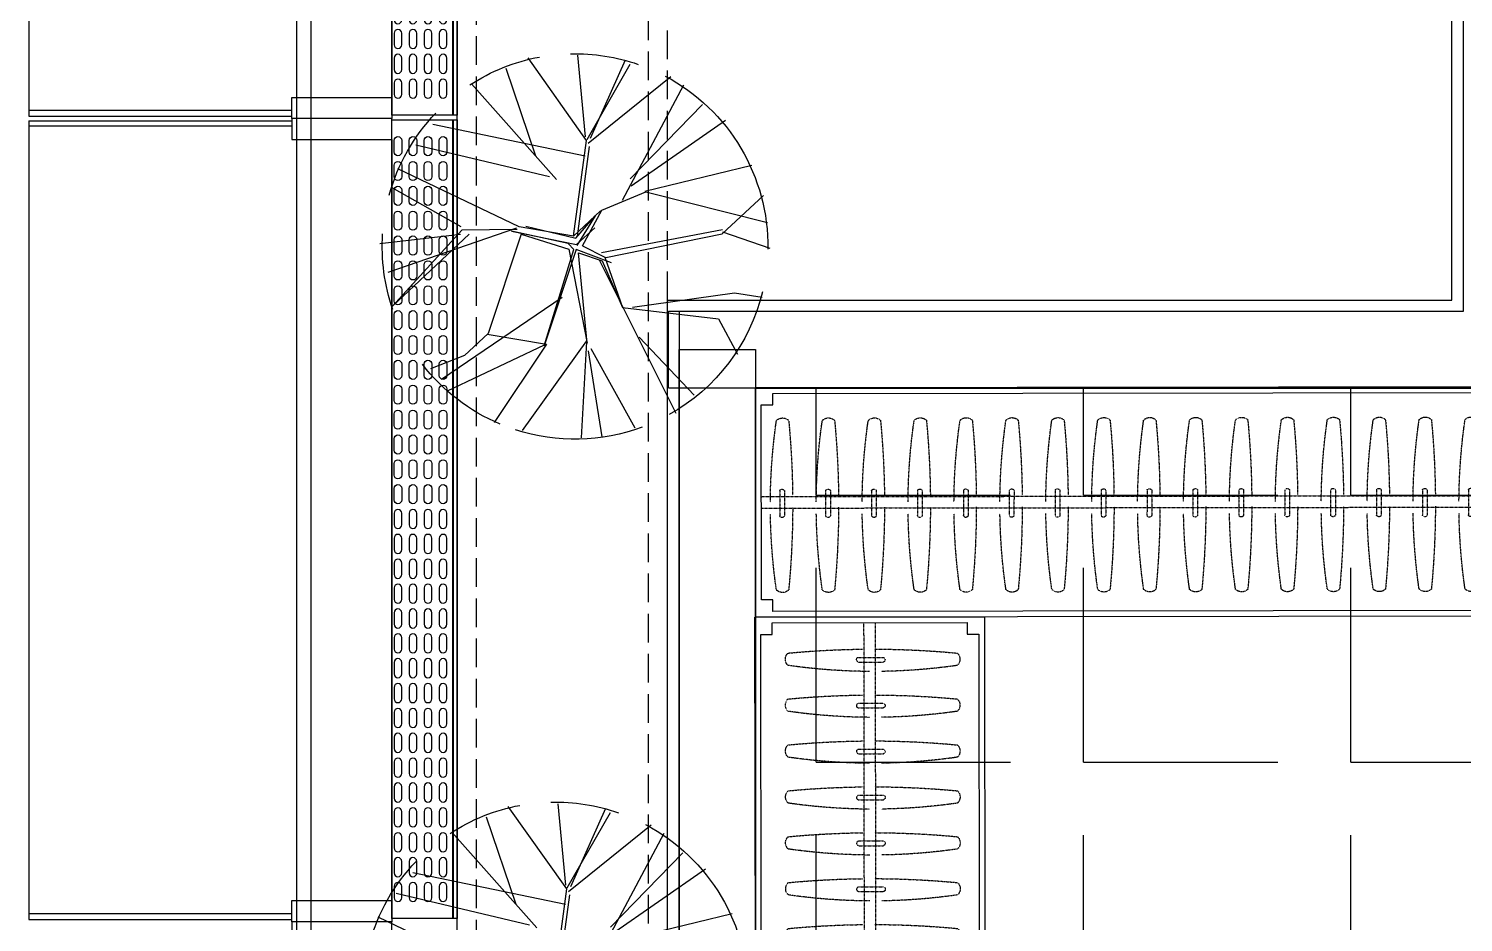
# Model space of a CAD drawing. Extents: x -284868 to 304789, y -137694 to 137894.
# Drawn here: x 56470 to 60220, y -26444 to -24108 of the extents above; entities that cross this region are included whole.
import ezdxf

# ---------------------------------------------------------------- set-up
doc = ezdxf.new("R2010")
doc.units = 0
doc.linetypes.add('DASH', pattern=[0.35, 0.25, -0.1])
doc.layers.get('0').update_dxf_attribs({"linetype": 'CONTINUOUS'})
for name, color, linetype in [('0-墙', 4, 'CONTINUOUS'), ('0-底图', 251, 'CONTINUOUS'), ('0-窗', 11, 'CONTINUOUS'), ('0-非设计区域', 251, 'CONTINUOUS'), ('F-地漏', 8, 'CONTINUOUS'), ('P-完成面', 42, 'CONTINUOUS'), ('P-平面家具', 3, 'CONTINUOUS'), ('P-平面植物', 251, 'CONTINUOUS')]:
    doc.layers.add(name, color=color, linetype=linetype)

# ---------------------------------------------------------------- blocks, each defined once
blk = doc.blocks.new('200142T2140sdf43dfgergf1217ghh165451564560402NEW2ffdfdfdsfsfe2322fadfadf03093088212A$C35C56D37')
at = {"linetype": 'DASH', "ltscale": 0.2}
for p, q in [((180, 75.9), (243.3, 95.3)), ((183.6, 64.1), (246.9, 83.5))]:
    blk.add_line(p, q, dxfattribs=at)
for centre, radius, start, end in [((664.4, -1374.9), 1553.6, 98.827, 106.1712), ((415.6, 140.3), 22.5, 331.5297, 62.5104), ((-460.3, 2299.3), 2347.3, 287.1469, 292.4323), ((664.4, -1374.9), 1553.6, 107.3266, 115.2131), ((185.8, 71.2), 7.48, 140.9975, 253.0426), ((243.5, 88.9), 6.43, 302.1071, 91.933), ((-460.3, 2299.3), 2347.3, 281.6078, 286.3821), ((22.4, 19.9), 22.5, 151.5297, 242.5104)]:
    blk.add_arc(centre, radius, start, end, dxfattribs=at)
blk = doc.blocks.new('*U172')
at = {"color": 8, "linetype": 'DASH', "ltscale": 0.2}
for p, q in [((-15, 862), (-15, -1158.9)), ((15, 862), (15, -1158.9))]:
    blk.add_line(p, q, dxfattribs=at)
blk.add_lwpolyline([(-300, 877), (-300, -1173.9), (300, -1173.9), (300, 877), (-300, 877)])
at = {"color": 8}
blk.add_lwpolyline([(-255, -1158.9), (255, -1158.9), (255, -1128.9), (285, -1128.9), (285, 832), (255, 832), (255, 862), (-255, 862), (-255, 832), (-285, 832), (-285, -1128.9), (-255, -1128.9), (-255, -1158.9)], dxfattribs=at)
at = {"rotation": 343.0620202558109}
for p in [(-225.4, 793.7), (-225.4, 673.7), (-225.4, 553.7), (-225.4, 433.7), (-225.4, 313.7), (-225.4, 193.7), (-225.4, 73.7), (-225.4, -46.3), (-225.4, -166.3), (-225.4, -286.3), (-225.4, -406.3), (-225.4, -526.3), (-225.4, -646.3), (-225.4, -766.3), (-225.4, -886.3), (-225.4, -1006.3), (-225.4, -1126.3)]:
    blk.add_blockref('200142T2140sdf43dfgergf1217ghh165451564560402NEW2ffdfdfdsfsfe2322fadfadf03093088212A$C35C56D37', p, dxfattribs=at)
blk = doc.blocks.new('*U174')
at = {"color": 8, "linetype": 'DASH', "ltscale": 0.2}
for p, q in [((-15, 862), (-15, -8.9)), ((15, 862), (15, -8.9))]:
    blk.add_line(p, q, dxfattribs=at)
blk.add_lwpolyline([(-300, 877), (-300, -23.9), (300, -23.9), (300, 877), (-300, 877)])
at = {"color": 8}
blk.add_lwpolyline([(-255, -8.9), (255, -8.9), (255, 21.1), (285, 21.1), (285, 832), (255, 832), (255, 862), (-255, 862), (-255, 832), (-285, 832), (-285, 21.1), (-255, 21.1), (-255, -8.9)], dxfattribs=at)
at = {"rotation": 343.0620202558109}
for p in [(-225.4, 793.7), (-225.4, 673.7), (-225.4, 553.7), (-225.4, 433.7), (-225.4, 313.7), (-225.4, 193.7), (-225.4, 73.7)]:
    blk.add_blockref('200142T2140sdf43dfgergf1217ghh165451564560402NEW2ffdfdfdsfsfe2322fadfadf03093088212A$C35C56D37', p, dxfattribs=at)
blk = doc.blocks.new('vrthr')
for p, q in [((209347.6, 274657.7), (209347.6, 273457.6)), ((207270.4, 273457.6), (209347.6, 273457.6)), ((207270.4, 273257.6), (207270.4, 273457.6)), ((207297.3, 273357.6), (207297.3, 271757.6)), ((207297.3, 273357.6), (207497.3, 273357.6)), ((207497.3, 273357.6), (207497.3, 271757.6)), ((207270.4, 273257.6), (209447.6, 273257.6))]:
    blk.add_line(p, q)
at = {"extrusion": (0, 0, -1), "zscale": -1}
for name, p, rotation in [('*U172', (-208374.8, 272958.9, 0), 269.9210611518894), ('*U174', (-207796.1, 272634.2, 0), 179.9210611518895)]:
    blk.add_blockref(name, p, dxfattribs=dict(at, rotation=rotation))
blk = doc.blocks.new('A$C3B8026B3')
for p, q in [((949.5, 13145), (949.5, 11155)), ((949.5, 11045), (949.5, 9055))]:
    blk.add_line(p, q)
for points in [[(700, 13200), (700, 11100)], [(737.5, 13200), (737.5, 11100)], [(0, 13194), (0, 11106)], [(700, 11100), (700, 9000)], [(737.5, 11100), (737.5, 9000)], [(0, 11094), (0, 9006)], [(700, 9000), (700, 6950)], [(737.5, 9000), (737.5, 6950)]]:
    blk.add_lwpolyline(points)
for points in [[(688, 11100), (688, 11155), (949.5, 11155), (949.5, 11100)], [(688, 11100), (688, 11045), (949.5, 11045), (949.5, 11100)], [(688, 9000), (688, 9055), (949.5, 9055), (949.5, 9000)], [(688, 9000), (688, 8945), (949.5, 8945), (949.5, 9000)]]:
    blk.add_lwpolyline(points, close=True)
at = {"elevation": 0}
for points in [[(0, 11106), (688, 11106), (688, 11120.5), (0, 11120.5)], [(0, 11094), (688, 11094), (688, 11079.5), (0, 11079.5)], [(0, 9006), (688, 9006), (688, 9020.5), (0, 9020.5)]]:
    blk.add_lwpolyline(points, dxfattribs=at)
blk = doc.blocks.new('LT-BLK-20221201170113', base_point=(81437.4, -6378.6))
for p, q in [((79349.4, -6218.5, 0), (81437.4, -6218.5)), ((79349.4, -6220.7, 0), (81437.4, -6220.7))]:
    blk.add_line(p, q)
blk.add_lwpolyline([(79349.4, -6208.1), (81437.4, -6208.1), (81437.4, -6378.6), (79349.4, -6378.6)], close=True)
for points in [[(79403.4, -6235), (79433.4, -6235, -1), (79433.4, -6255), (79403.4, -6255, -0.999999)], [(79468.4, -6235), (79498.4, -6235, -1), (79498.4, -6255), (79468.4, -6255, -0.999999)], [(79533.4, -6235), (79563.4, -6235, -1), (79563.4, -6255), (79533.4, -6255, -0.999999)], [(79598.4, -6235), (79628.4, -6235, -1), (79628.4, -6255), (79598.4, -6255, -0.999999)], [(79663.4, -6235), (79693.4, -6235, -1), (79693.4, -6255), (79663.4, -6255, -0.999999)], [(79728.4, -6235), (79758.4, -6235, -1), (79758.4, -6255), (79728.4, -6255, -0.999999)], [(79793.4, -6235), (79823.4, -6235, -1), (79823.4, -6255), (79793.4, -6255, -0.999999)], [(79858.4, -6235), (79888.4, -6235, -1), (79888.4, -6255), (79858.4, -6255, -0.999999)], [(79923.4, -6235), (79953.4, -6235, -1), (79953.4, -6255), (79923.4, -6255, -0.999999)], [(79988.4, -6235), (80018.4, -6235, -1), (80018.4, -6255), (79988.4, -6255, -0.999999)], [(80053.4, -6235), (80083.4, -6235, -1), (80083.4, -6255), (80053.4, -6255, -0.999999)], [(80118.4, -6235), (80148.4, -6235, -1), (80148.4, -6255), (80118.4, -6255, -0.999999)], [(80183.4, -6235), (80213.4, -6235, -1), (80213.4, -6255), (80183.4, -6255, -0.999999)], [(80248.4, -6235), (80278.4, -6235, -1), (80278.4, -6255), (80248.4, -6255, -0.999999)], [(80313.4, -6235), (80343.4, -6235, -1), (80343.4, -6255), (80313.4, -6255, -0.999999)], [(80408.4, -6235), (80378.4, -6235, 1), (80378.4, -6255), (80408.4, -6255, 0.999999)], [(80473.4, -6235), (80443.4, -6235, 1), (80443.4, -6255), (80473.4, -6255, 0.999999)], [(80538.4, -6235), (80508.4, -6235, 1), (80508.4, -6255), (80538.4, -6255, 0.999999)], [(80603.4, -6235), (80573.4, -6235, 1), (80573.4, -6255), (80603.4, -6255, 0.999999)], [(80668.4, -6235), (80638.4, -6235, 1), (80638.4, -6255), (80668.4, -6255, 0.999999)], [(80733.4, -6235), (80703.4, -6235, 1), (80703.4, -6255), (80733.4, -6255, 0.999999)], [(80798.4, -6235), (80768.4, -6235, 1), (80768.4, -6255), (80798.4, -6255, 0.999999)], [(80863.4, -6235), (80833.4, -6235, 1), (80833.4, -6255), (80863.4, -6255, 0.999999)], [(80928.4, -6235), (80898.4, -6235, 1), (80898.4, -6255), (80928.4, -6255, 0.999999)], [(80993.4, -6235), (80963.4, -6235, 1), (80963.4, -6255), (80993.4, -6255, 0.999999)], [(81058.4, -6235), (81028.4, -6235, 1), (81028.4, -6255), (81058.4, -6255, 0.999999)], [(81123.4, -6235), (81093.4, -6235, 1), (81093.4, -6255), (81123.4, -6255, 0.999999)], [(81188.4, -6235), (81158.4, -6235, 1), (81158.4, -6255), (81188.4, -6255, 0.999999)], [(81253.4, -6235), (81223.4, -6235, 1), (81223.4, -6255), (81253.4, -6255, 0.999999)], [(81318.4, -6235), (81288.4, -6235, 1), (81288.4, -6255), (81318.4, -6255, 0.999999)], [(81383.4, -6235), (81353.4, -6235, 1), (81353.4, -6255), (81383.4, -6255, 0.999999)], [(79403.4, -6274.4), (79433.4, -6274.4, -1), (79433.4, -6294.4), (79403.4, -6294.4, -0.999999)], [(79468.4, -6274.4), (79498.4, -6274.4, -1), (79498.4, -6294.4), (79468.4, -6294.4, -0.999999)], [(79533.4, -6274.4), (79563.4, -6274.4, -1), (79563.4, -6294.4), (79533.4, -6294.4, -0.999999)], [(79598.4, -6274.4), (79628.4, -6274.4, -1), (79628.4, -6294.4), (79598.4, -6294.4, -0.999999)], [(79663.4, -6274.4), (79693.4, -6274.4, -1), (79693.4, -6294.4), (79663.4, -6294.4, -0.999999)], [(79728.4, -6274.4), (79758.4, -6274.4, -1), (79758.4, -6294.4), (79728.4, -6294.4, -0.999999)], [(79793.4, -6274.4), (79823.4, -6274.4, -1), (79823.4, -6294.4), (79793.4, -6294.4, -0.999999)], [(79858.4, -6274.4), (79888.4, -6274.4, -1), (79888.4, -6294.4), (79858.4, -6294.4, -0.999999)], [(79923.4, -6274.4), (79953.4, -6274.4, -1), (79953.4, -6294.4), (79923.4, -6294.4, -0.999999)], [(79988.4, -6274.4), (80018.4, -6274.4, -1), (80018.4, -6294.4), (79988.4, -6294.4, -0.999999)], [(80053.4, -6274.4), (80083.4, -6274.4, -1), (80083.4, -6294.4), (80053.4, -6294.4, -0.999999)], [(80118.4, -6274.4), (80148.4, -6274.4, -1), (80148.4, -6294.4), (80118.4, -6294.4, -0.999999)], [(80183.4, -6274.4), (80213.4, -6274.4, -1), (80213.4, -6294.4), (80183.4, -6294.4, -0.999999)], [(80248.4, -6274.4), (80278.4, -6274.4, -1), (80278.4, -6294.4), (80248.4, -6294.4, -0.999999)], [(80313.4, -6274.4), (80343.4, -6274.4, -1), (80343.4, -6294.4), (80313.4, -6294.4, -0.999999)], [(80408.4, -6274.4), (80378.4, -6274.4, 1), (80378.4, -6294.4), (80408.4, -6294.4, 0.999999)], [(80473.4, -6274.4), (80443.4, -6274.4, 1), (80443.4, -6294.4), (80473.4, -6294.4, 0.999999)], [(80538.4, -6274.4), (80508.4, -6274.4, 1), (80508.4, -6294.4), (80538.4, -6294.4, 0.999999)], [(80603.4, -6274.4), (80573.4, -6274.4, 1), (80573.4, -6294.4), (80603.4, -6294.4, 0.999999)], [(80668.4, -6274.4), (80638.4, -6274.4, 1), (80638.4, -6294.4), (80668.4, -6294.4, 0.999999)], [(80733.4, -6274.4), (80703.4, -6274.4, 1), (80703.4, -6294.4), (80733.4, -6294.4, 0.999999)], [(80798.4, -6274.4), (80768.4, -6274.4, 1), (80768.4, -6294.4), (80798.4, -6294.4, 0.999999)], [(80863.4, -6274.4), (80833.4, -6274.4, 1), (80833.4, -6294.4), (80863.4, -6294.4, 0.999999)], [(80928.4, -6274.4), (80898.4, -6274.4, 1), (80898.4, -6294.4), (80928.4, -6294.4, 0.999999)], [(80993.4, -6274.4), (80963.4, -6274.4, 1), (80963.4, -6294.4), (80993.4, -6294.4, 0.999999)], [(81058.4, -6274.4), (81028.4, -6274.4, 1), (81028.4, -6294.4), (81058.4, -6294.4, 0.999999)], [(81123.4, -6274.4), (81093.4, -6274.4, 1), (81093.4, -6294.4), (81123.4, -6294.4, 0.999999)], [(81188.4, -6274.4), (81158.4, -6274.4, 1), (81158.4, -6294.4), (81188.4, -6294.4, 0.999999)], [(81253.4, -6274.4), (81223.4, -6274.4, 1), (81223.4, -6294.4), (81253.4, -6294.4, 0.999999)], [(81318.4, -6274.4), (81288.4, -6274.4, 1), (81288.4, -6294.4), (81318.4, -6294.4, 0.999999)], [(81383.4, -6274.4), (81353.4, -6274.4, 1), (81353.4, -6294.4), (81383.4, -6294.4, 0.999999)], [(79403.4, -6313.8), (79433.4, -6313.8, -1), (79433.4, -6333.8), (79403.4, -6333.8, -0.999999)], [(79468.4, -6313.8), (79498.4, -6313.8, -1), (79498.4, -6333.8), (79468.4, -6333.8, -0.999999)], [(79533.4, -6313.8), (79563.4, -6313.8, -1), (79563.4, -6333.8), (79533.4, -6333.8, -0.999999)], [(79598.4, -6313.8), (79628.4, -6313.8, -1), (79628.4, -6333.8), (79598.4, -6333.8, -0.999999)], [(79663.4, -6313.8), (79693.4, -6313.8, -1), (79693.4, -6333.8), (79663.4, -6333.8, -0.999999)], [(79728.4, -6313.8), (79758.4, -6313.8, -1), (79758.4, -6333.8), (79728.4, -6333.8, -0.999999)], [(79793.4, -6313.8), (79823.4, -6313.8, -1), (79823.4, -6333.8), (79793.4, -6333.8, -0.999999)], [(79858.4, -6313.8), (79888.4, -6313.8, -1), (79888.4, -6333.8), (79858.4, -6333.8, -0.999999)], [(79923.4, -6313.8), (79953.4, -6313.8, -1), (79953.4, -6333.8), (79923.4, -6333.8, -0.999999)], [(79988.4, -6313.8), (80018.4, -6313.8, -1), (80018.4, -6333.8), (79988.4, -6333.8, -0.999999)], [(80053.4, -6313.8), (80083.4, -6313.8, -1), (80083.4, -6333.8), (80053.4, -6333.8, -0.999999)], [(80118.4, -6313.8), (80148.4, -6313.8, -1), (80148.4, -6333.8), (80118.4, -6333.8, -0.999999)], [(80183.4, -6313.8), (80213.4, -6313.8, -1), (80213.4, -6333.8), (80183.4, -6333.8, -0.999999)], [(80248.4, -6313.8), (80278.4, -6313.8, -1), (80278.4, -6333.8), (80248.4, -6333.8, -0.999999)], [(80313.4, -6313.8), (80343.4, -6313.8, -1), (80343.4, -6333.8), (80313.4, -6333.8, -0.999999)], [(80408.4, -6313.8), (80378.4, -6313.8, 1), (80378.4, -6333.8), (80408.4, -6333.8, 0.999999)], [(80473.4, -6313.8), (80443.4, -6313.8, 1), (80443.4, -6333.8), (80473.4, -6333.8, 0.999999)], [(80538.4, -6313.8), (80508.4, -6313.8, 1), (80508.4, -6333.8), (80538.4, -6333.8, 0.999999)], [(80603.4, -6313.8), (80573.4, -6313.8, 1), (80573.4, -6333.8), (80603.4, -6333.8, 0.999999)], [(80668.4, -6313.8), (80638.4, -6313.8, 1), (80638.4, -6333.8), (80668.4, -6333.8, 0.999999)], [(80733.4, -6313.8), (80703.4, -6313.8, 1), (80703.4, -6333.8), (80733.4, -6333.8, 0.999999)], [(80798.4, -6313.8), (80768.4, -6313.8, 1), (80768.4, -6333.8), (80798.4, -6333.8, 0.999999)], [(80863.4, -6313.8), (80833.4, -6313.8, 1), (80833.4, -6333.8), (80863.4, -6333.8, 0.999999)], [(80928.4, -6313.8), (80898.4, -6313.8, 1), (80898.4, -6333.8), (80928.4, -6333.8, 0.999999)], [(80993.4, -6313.8), (80963.4, -6313.8, 1), (80963.4, -6333.8), (80993.4, -6333.8, 0.999999)], [(81058.4, -6313.8), (81028.4, -6313.8, 1), (81028.4, -6333.8), (81058.4, -6333.8, 0.999999)], [(81123.4, -6313.8), (81093.4, -6313.8, 1), (81093.4, -6333.8), (81123.4, -6333.8, 0.999999)], [(81188.4, -6313.8), (81158.4, -6313.8, 1), (81158.4, -6333.8), (81188.4, -6333.8, 0.999999)], [(81253.4, -6313.8), (81223.4, -6313.8, 1), (81223.4, -6333.8), (81253.4, -6333.8, 0.999999)], [(81318.4, -6313.8), (81288.4, -6313.8, 1), (81288.4, -6333.8), (81318.4, -6333.8, 0.999999)], [(81383.4, -6313.8), (81353.4, -6313.8, 1), (81353.4, -6333.8), (81383.4, -6333.8, 0.999999)], [(79403.4, -6353.1), (79433.4, -6353.1, -1), (79433.4, -6373.1), (79403.4, -6373.1, -0.999999)], [(79468.4, -6353.1), (79498.4, -6353.1, -1), (79498.4, -6373.1), (79468.4, -6373.1, -0.999999)], [(79533.4, -6353.1), (79563.4, -6353.1, -1), (79563.4, -6373.1), (79533.4, -6373.1, -0.999999)], [(79598.4, -6353.1), (79628.4, -6353.1, -1), (79628.4, -6373.1), (79598.4, -6373.1, -0.999999)], [(79663.4, -6353.1), (79693.4, -6353.1, -1), (79693.4, -6373.1), (79663.4, -6373.1, -0.999999)], [(79728.4, -6353.1), (79758.4, -6353.1, -1), (79758.4, -6373.1), (79728.4, -6373.1, -0.999999)], [(79793.4, -6353.1), (79823.4, -6353.1, -1), (79823.4, -6373.1), (79793.4, -6373.1, -0.999999)], [(79858.4, -6353.1), (79888.4, -6353.1, -1), (79888.4, -6373.1), (79858.4, -6373.1, -0.999999)], [(79923.4, -6353.1), (79953.4, -6353.1, -1), (79953.4, -6373.1), (79923.4, -6373.1, -0.999999)], [(79988.4, -6353.1), (80018.4, -6353.1, -1), (80018.4, -6373.1), (79988.4, -6373.1, -0.999999)], [(80053.4, -6353.1), (80083.4, -6353.1, -1), (80083.4, -6373.1), (80053.4, -6373.1, -0.999999)], [(80118.4, -6353.1), (80148.4, -6353.1, -1), (80148.4, -6373.1), (80118.4, -6373.1, -0.999999)], [(80183.4, -6353.1), (80213.4, -6353.1, -1), (80213.4, -6373.1), (80183.4, -6373.1, -0.999999)], [(80248.4, -6353.1), (80278.4, -6353.1, -1), (80278.4, -6373.1), (80248.4, -6373.1, -0.999999)], [(80313.4, -6353.1), (80343.4, -6353.1, -1), (80343.4, -6373.1), (80313.4, -6373.1, -0.999999)], [(80408.4, -6353.1), (80378.4, -6353.1, 1), (80378.4, -6373.1), (80408.4, -6373.1, 0.999999)], [(80473.4, -6353.1), (80443.4, -6353.1, 1), (80443.4, -6373.1), (80473.4, -6373.1, 0.999999)], [(80538.4, -6353.1), (80508.4, -6353.1, 1), (80508.4, -6373.1), (80538.4, -6373.1, 0.999999)], [(80603.4, -6353.1), (80573.4, -6353.1, 1), (80573.4, -6373.1), (80603.4, -6373.1, 0.999999)], [(80668.4, -6353.1), (80638.4, -6353.1, 1), (80638.4, -6373.1), (80668.4, -6373.1, 0.999999)], [(80733.4, -6353.1), (80703.4, -6353.1, 1), (80703.4, -6373.1), (80733.4, -6373.1, 0.999999)], [(80798.4, -6353.1), (80768.4, -6353.1, 1), (80768.4, -6373.1), (80798.4, -6373.1, 0.999999)], [(80863.4, -6353.1), (80833.4, -6353.1, 1), (80833.4, -6373.1), (80863.4, -6373.1, 0.999999)], [(80928.4, -6353.1), (80898.4, -6353.1, 1), (80898.4, -6373.1), (80928.4, -6373.1, 0.999999)], [(80993.4, -6353.1), (80963.4, -6353.1, 1), (80963.4, -6373.1), (80993.4, -6373.1, 0.999999)], [(81058.4, -6353.1), (81028.4, -6353.1, 1), (81028.4, -6373.1), (81058.4, -6373.1, 0.999999)], [(81123.4, -6353.1), (81093.4, -6353.1, 1), (81093.4, -6373.1), (81123.4, -6373.1, 0.999999)], [(81188.4, -6353.1), (81158.4, -6353.1, 1), (81158.4, -6373.1), (81188.4, -6373.1, 0.999999)], [(81253.4, -6353.1), (81223.4, -6353.1, 1), (81223.4, -6373.1), (81253.4, -6373.1, 0.999999)], [(81318.4, -6353.1), (81288.4, -6353.1, 1), (81288.4, -6373.1), (81318.4, -6373.1, 0.999999)], [(81383.4, -6353.1), (81353.4, -6353.1, 1), (81353.4, -6373.1), (81383.4, -6373.1, 0.999999)]]:
    blk.add_lwpolyline(points, format="xyb", close=True)
blk = doc.blocks.new('A$C678165FB')
blk.add_lwpolyline([(-36630.5, 17800), (-36630.5, 5300)])
at = {"rotation": 270}
for p in [(-36800.5, 9456), (-36800.5, 7356)]:
    blk.add_blockref('LT-BLK-20221201170113', p, dxfattribs=at)
blk = doc.blocks.new('yld.studio@foxmail.com-2-220')
at = {"color": 251, "ltscale": 100}
for p, q in [((8510.1, -109877.5), (8397.2, -109679.9)), ((8501.1, -109873.4), (8409.6, -109669)), ((8511.1, -109879.5), (8664.3, -109664.1)), ((8513.9, -109870.1), (8534.1, -109657.1)), ((8507.4, -109887.1), (8290.8, -109712.8)), ((8643.6, -109920.9), (8721.4, -109692)), ((8417.6, -110035.7), (8256.9, -109733.9)), ((8589.8, -109981.6), (8812.1, -109731.5)), ((8397.2, -109980.4), (8208.1, -109785.5)), ((8394.9, -109998.4), (8148.5, -109827.1)), ((8515.1, -109920.7), (8913.5, -109837.6)), ((8535.1, -110130.3), (8503.4, -109895.4)), ((8545.1, -110130), (8511.1, -109879.5)), ((8608.5, -109974.4), (8957.6, -109892.2)), ((8358.7, -110012.5), (8079.5, -109944.3)), ((8687.6, -110105.4), (9004.3, -109954.2)), ((8356.4, -110013.7), (8038, -110093.8)), ((8471.5, -110062), (8356.4, -110013.7)), ((8839.3, -110105.6), (9019, -110003.9)), ((8157, -110123.6), (8048.7, -110023.6)), ((8521.9, -110154.8), (8471.5, -110062)), ((8545.1, -110130), (8474.7, -110063.6)), ((8488.6, -110076.5), (8536.7, -110154.5)), ((8539, -110135.6), (8488.6, -110076.5)), ((8155.7, -110118.3), (8032.3, -110161.7)), ((8472.3, -110172.8), (8155.6, -110112.1)), ((8461.2, -110185.6), (8157, -110123.6)), ((8538, -110151.7), (8489.4, -110108)), ((8707.1, -110117.1), (8538, -110151.7)), ((8669.6, -110104.1), (8539, -110135.6)), ((8545.1, -110130), (8687.6, -110105.4)), ((8682.6, -110125.1), (8557.8, -110163.7)), ((8559.5, -110148.7), (8707.1, -110117.1)), ((8682.6, -110125.1), (8768.3, -110384.4)), ((8692.8, -110112.7), (8836.9, -110114.6)), ((8694.6, -110108.9), (9030.8, -110225)), ((8818.2, -110125.1), (9019, -110313.5)), ((9019, -110313.5), (8836.9, -110114.6)), ((8840.8, -110125.9), (9051.6, -110150.2)), ((8445.9, -110200), (8538.1, -110165.1)), ((8521.9, -110154.8), (8463.3, -110184.6)), ((8532.4, -110173.4), (8470.5, -110194.6)), ((8557.8, -110163.7), (8509.5, -110410)), ((8509.5, -110410), (8532.4, -110173.4)), ((8538.1, -110165.1), (8622.5, -110416.5)), ((8544.7, -110164.9), (8559.5, -110148.7)), ((8622.5, -110416.5), (8544.7, -110164.9)), ((8477.1, -110193.3), (8277.6, -110592.7)), ((8463.3, -110184.6), (8417.7, -110316.4)), ((8470.5, -110194.6), (8417.7, -110316.4)), ((8125, -110277.7), (8052.4, -110289.4)), ((8391, -110315.4), (8125, -110277.7)), ((8417.7, -110316.4), (8166.6, -110346.4)), ((8574.8, -110289.9), (8890.1, -110505.1)), ((8166.6, -110346.4), (8117, -110438.8)), ((8373.7, -110393.6), (8229.8, -110545.8)), ((8771.5, -110385.9), (8615.9, -110411.9)), ((8768.3, -110384.4), (8830.5, -110442)), ((8500, -110423.7), (8384.7, -110630.9)), ((8507.1, -110429.3), (8471.5, -110654.4)), ((8511.4, -110403.8), (8679.8, -110638.2)), ((8511.4, -110406.1), (8525.2, -110657)), ((8615.9, -110411.9), (8752.8, -110617.3)), ((8622.3, -110415), (8875.2, -110535.6)), ((8830.5, -110442), (8919.5, -110477.1))]:
    blk.add_line(p, q, dxfattribs=at)
for start, end in [(88.6766, 109.1318), (56.9006, 79.3688), (117.8667, 180.7636), (15.425, 43.7388), (340.9435, 3.7139), (193.5797, 240.7292), (292.8624, 322.3567), (249.5801, 287.9773)]:
    blk.add_arc((8541.4, -110156.9), 504, start, end, dxfattribs=at)

msp = doc.modelspace()

# ---------------------------------------------------------------- hatches: boundary and pattern name
at = {"layer": '0-非设计区域', "ltscale": 3}
h = msp.add_hatch(dxfattribs=at)
h.set_pattern_fill('ANGLE', color=256, scale=100)
h.set_pattern_definition([(0, (-356380.6, 452446.1), (0, 698.5), [508, -190.5]), (90, (-356380.6, 452446.1), (-698.5, 4e-14), [508, -190.5])])
h.paths.add_polyline_path([(60420.2, -21397.7), (60420.2, -25047.7), (58370.2, -25047.7), (58370.2, -28492.7), (58870.2, -28492.7), (58870.2, -29242.7), (63270.2, -29242.7), (63270.2, -31547.7), (71770.2, -31547.7), (71770.2, -29547.7), (75470.2, -29547.7), (75470.2, -21392.7), (67870.2, -21392.7), (67870.2, -16942.7), (65720.2, -16942.7), (65710.2, -16142.7), (63120.2, -16142.7), (63120.2, -21397.7)])

# ---------------------------------------------------------------- linework, layer by layer
at = {"layer": '0-墙', "ltscale": 3}
msp.add_lwpolyline([(58170.2, -28492.7), (58370.2, -28492.7), (58370.2, -25047.7), (60420.2, -25047.7), (60420.2, -23897.7), (62820.2, -23897.7), (62820.2, -21397.7), (63120.2, -21397.7), (63120.2, -20667.7), (62920.2, -20667.7), (62920.2, -21197.7), (62070.2, -21197.7), (62070.2, -21397.7), (62620.2, -21397.7), (62620.2, -23697.7), (60420.2, -23697.7), (60420.2, -23647.7), (60220.2, -23647.7), (60220.2, -24847.7), (58170.2, -24847.7), (58170.2, -28492.7)], dxfattribs=at)
at = {"layer": '0-非设计区域', "ltscale": 3}
msp.add_lwpolyline([(60420.2, -21397.7), (60420.2, -25047.7), (58370.2, -25047.7), (58370.2, -28492.7), (58870.2, -28492.7), (58870.2, -29242.7), (63270.2, -29242.7), (63270.2, -31547.7), (71770.2, -31547.7), (71770.2, -29547.7), (75470.2, -29547.7), (75470.2, -21392.7), (67870.2, -21392.7), (67870.2, -16942.7), (65720.2, -16942.7), (65710.2, -16142.7), (63120.2, -16142.7), (63120.2, -21397.7)], close=True, dxfattribs=at)
at = {"layer": 'P-完成面'}
msp.add_lwpolyline([(58140.2, -28492.7), (58140.2, -24817.7), (60190.2, -24817.7), (60190.2, -23607.7), (60205.2, -23607.7), (60205.2, -23622.7)], dxfattribs=at)
at = {"layer": 'P-平面家具', "linetype": 'DASH', "ltscale": 300}
for points in [[(58140.2, -15992.7), (57589.7, -15992.7), (57589.7, -28492.7), (58140.2, -28492.7)], [(58090.2, -16042.7), (57639.7, -16042.7), (57639.7, -28442.7), (58090.2, -28442.7)]]:
    msp.add_lwpolyline(points, close=True, dxfattribs=at)

# ---------------------------------------------------------------- block references
at = {"layer": '0-底图'}
msp.add_blockref('vrthr', (-149127.5, -298304.3, 0.1), dxfattribs=at)
at = {"layer": '0-窗'}
msp.add_blockref('A$C3B8026B3', (56470.2, -35442.7), dxfattribs=at)
at = {"layer": 'F-地漏'}
msp.add_blockref('A$C678165FB', (94220.2, -33790.1), dxfattribs=at)
at = {"layer": 'P-平面植物', "xscale": -1}
for p in [(66439.7, 85479.4), (66388.2, 83522.9)]:
    msp.add_blockref('yld.studio@foxmail.com-2-220', p, dxfattribs=at)

doc.saveas('drawing.dxf')
